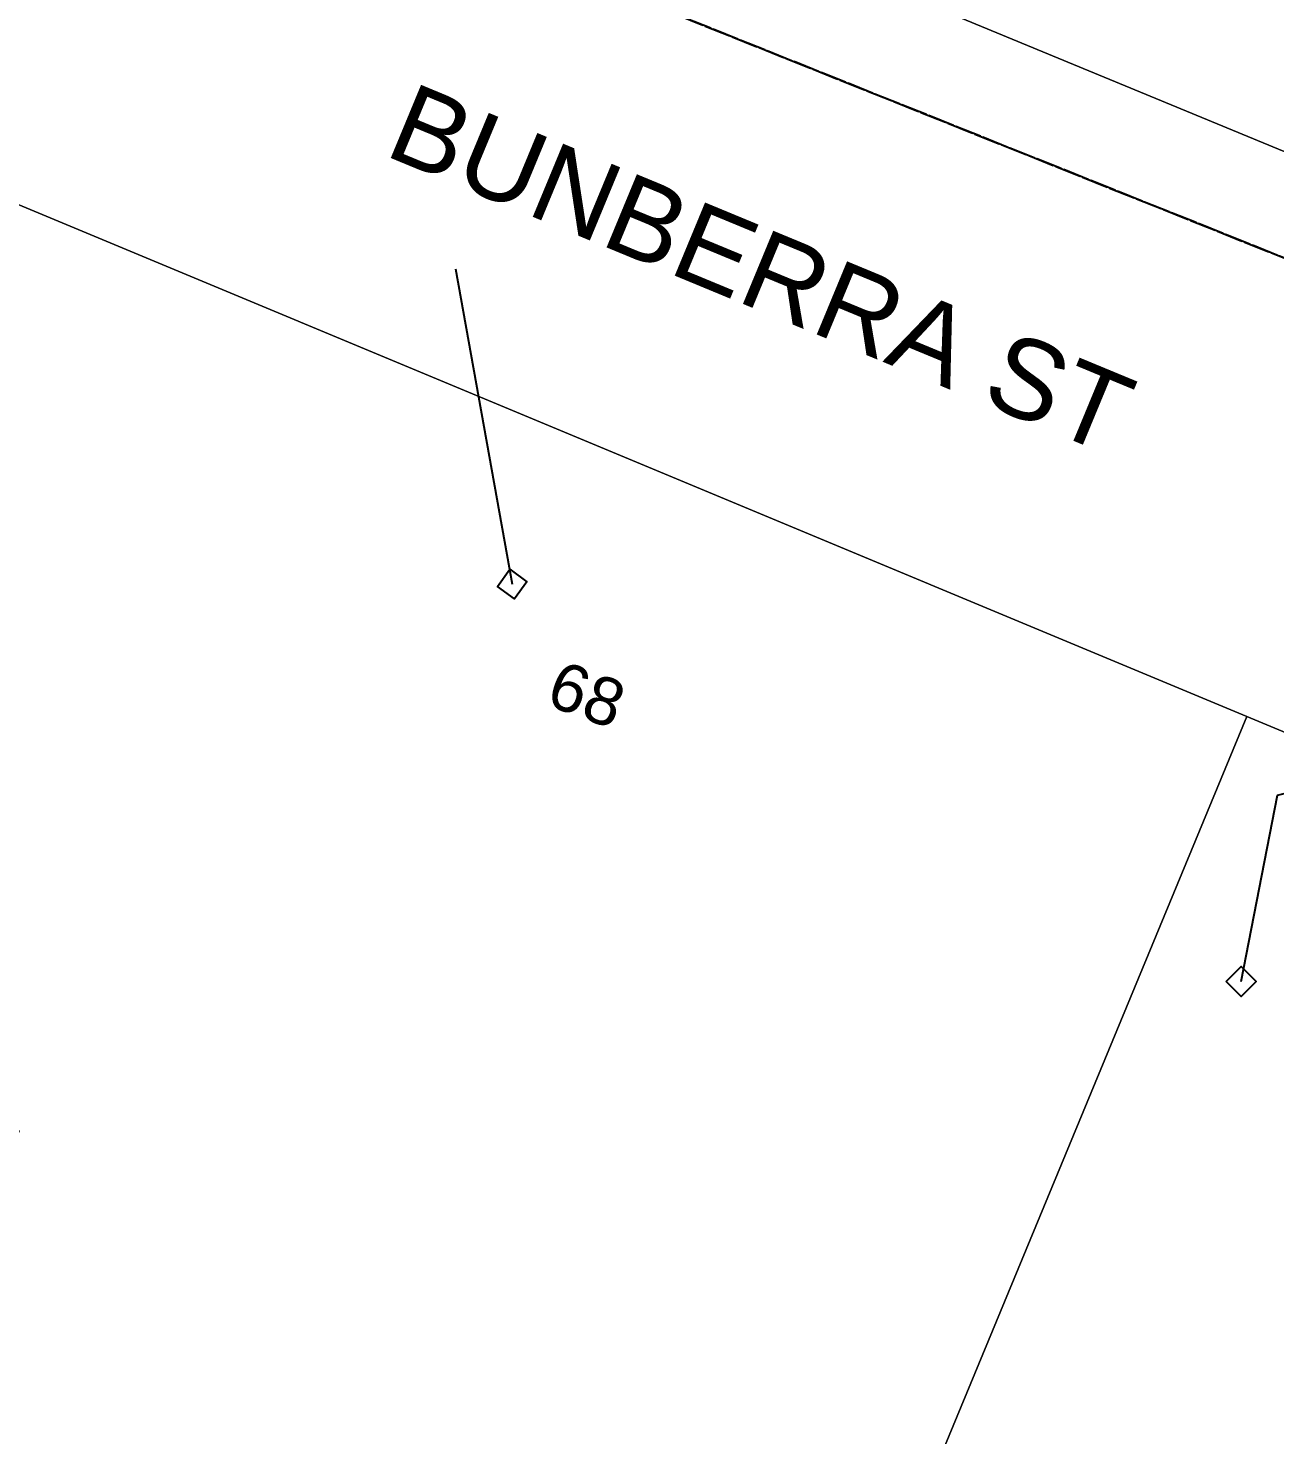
# Model space of a CAD drawing. Header units: metres. Extents: x 280551 to 281020, y 6140654 to 6141128.
# Drawn here: x 280695.5 to 280742.7, y 6140882.5 to 6140935.7 of the extents above; entities that cross this region are included whole.
import ezdxf
from ezdxf.enums import TextEntityAlignment as Align

# ---------------------------------------------------------------- set-up
doc = ezdxf.new("R2010")
doc.units = ezdxf.units.M
doc.linetypes.add('Cable Exist OH', pattern=[1, 1, 0])
doc.layers.get('0').update_dxf_attribs({"color": 6})
doc.layers.add('Cadastre Land Parcels_SP_EXT', color=9, linetype='Continuous', lineweight=5)
doc.layers.add('Cadastre Roads_SP_EXT', color=9, linetype='Continuous', lineweight=5)
for name, color, linetype in [('Mains_HV_MOD', 3, 'Continuous'), ('Mains_LV_MOD', 3, 'Continuous'), ('Mains_SL_MOD', 3, 'Continuous'), ('Notes_HV_MISC', 7, 'Continuous'), ('Notes_LV_MISC', 7, 'Continuous'), ('Notes_SP_MISC', 7, 'Continuous'), ('Services_SP_EXT', 7, 'Continuous'), ('Services_SP_MOD', 3, 'Continuous')]:
    doc.layers.add(name, color=color, linetype=linetype)
doc.styles.get("Standard").update_dxf_attribs({"font": 'arial.ttf'})

# ---------------------------------------------------------------- blocks, each defined once
blk = doc.blocks.new('CCP_EXT')
at = {"flags": 9}
for tag, p in [('OWNED_BY', (0, -1)), ('USAGE', (0, -1.2)), ('LEGEND', (0, -1.4)), ('LIFE_SUPPORT', (0, -1.6)), ('STATE', (0, -1.8)), ('NOTES', (0, -2))]:
    blk.add_attdef(tag, text='', height=0.2, dxfattribs=at).set_placement(p, align=Align.MIDDLE_LEFT)
blk.add_wipeout([(0, 0.566), (0.566, 0), (0, -0.566), (-0.566, 0)])
blk.add_lwpolyline([(-0.566, 0), (0, 0.566), (0.566, 0), (0, -0.566), (-0.566, 0)])
at = {"flags": 1}
blk.add_attdef('Z', (0, 0), '', height=0.2, dxfattribs=at)
at = {"flags": 9}
for tag, p in [('CCP_TYPE', (0, 0)), ('OPERATING_VOLTAGE', (0, -0.6)), ('CONSTRUCTED_VOLTAGE', (0, -0.2)), ('NO_PHASES', (0, -0.4)), ('ORIENTATION', (0, -0.8))]:
    blk.add_attdef(tag, text='', height=0.2, dxfattribs=at).set_placement(p, align=Align.MIDDLE_LEFT)

msp = doc.modelspace()

# ---------------------------------------------------------------- linework, layer by layer
at = {"layer": 'Cadastre Land Parcels_SP_EXT', "linetype": 'Continuous'}
for points in [[(280766.50426, 6140986.79164), (280752.88716, 6140992.42638), (280729.27974, 6140936.76773), (280743.42427, 6140930.92179), (280766.50426, 6140986.79164)], [(280684.88006, 6140771.16977), (280727.09395, 6140874.49995), (280741.65037, 6140909.66658), (280693.74212, 6140929.63019), (280681.32794, 6140899.6804), (280695.15659, 6140893.97623), (280686.72365, 6140873.34261), (280665.01538, 6140855.5541), (280655.64611, 6140829.32753), (280666.76074, 6140824.71851), (280658.586, 6140804.99145), (280649.91315, 6140784.07349), (280653.7308, 6140762.40197), (280648.94476, 6140757.0014), (280649.63791, 6140728.12343), (280650.82094, 6140685.87359), (280697.54095, 6140666.54049), (280684.88006, 6140771.16977)], [(280761.31683, 6140901.47249), (280741.65037, 6140909.66658), (280727.09395, 6140874.49995), (280746.77976, 6140866.35215), (280761.31365, 6140901.46648), (280761.31683, 6140901.47249)]]:
    msp.add_lwpolyline(points, close=True, dxfattribs=at)
at = {"layer": 'Mains_LV_MOD', "linetype": 'Cable Exist OH'}
msp.add_lwpolyline([(280715.00928, 6140938.27534), (280774.44473, 6140914.46764)], dxfattribs=at)

# ---------------------------------------------------------------- texts
at = {"layer": 'Cadastre Land Parcels_SP_EXT'}
msp.add_text('68', height=1.8, rotation=339.851441, dxfattribs=at).set_placement((280715.03074, 6140910.13639))
at = {"layer": 'Cadastre Roads_SP_EXT'}
msp.add_text('BUNBERRA ST', height=3, rotation=337.49292, dxfattribs=at).set_placement((280708.91006, 6140930.95496))
at = {"layer": 'Notes_HV_MISC'}
msp.add_text('BUNBERRA ST', height=3, rotation=337.49292, dxfattribs=at).set_placement((280708.91006, 6140930.95496))
at = {"layer": 'Notes_LV_MISC'}
msp.add_text('BUNBERRA ST', height=3, rotation=337.49292, dxfattribs=at).set_placement((280708.91006, 6140930.95496))
at = {"layer": 'Notes_SP_MISC'}
msp.add_text('BUNBERRA ST', height=3, rotation=337.49292, dxfattribs=at).set_placement((280708.91006, 6140930.95496))

# ---------------------------------------------------------------- next in the draw order: block references
at = {"layer": 'Services_SP_EXT', "rotation": 279.1028320165548}
msp.add_blockref('CCP_EXT', (280713.82365, 6140914.68516), dxfattribs=at)
at = {"layer": 'Services_SP_EXT'}
msp.add_blockref('CCP_EXT', (280741.43112, 6140899.62731), dxfattribs=at)

# ---------------------------------------------------------------- next in the draw order: block references
at = {"layer": 'Services_SP_EXT', "rotation": 279.1028320165548}
msp.add_blockref('CCP_EXT', (280713.82365, 6140914.68516), dxfattribs=at)
at = {"layer": 'Services_SP_EXT'}
msp.add_blockref('CCP_EXT', (280741.43112, 6140899.62731), dxfattribs=at)

# ---------------------------------------------------------------- next in the draw order: linework, layer by layer
at = {"layer": 'Cadastre Roads_SP_EXT', "linetype": 'Continuous'}
msp.add_lwpolyline([(280803.14419, 6140895.0413), (280805.67423, 6140905.19425), (280743.42433, 6140930.92177), (280729.2797, 6140936.7677), (280715.04481, 6140942.65125), (280699.04964, 6140949.26067), (280687.28987, 6140954.12287), (280682.49151, 6140946.08149), (280676.87156, 6140936.66041), (280693.74211, 6140929.63022), (280741.65045, 6140909.66658), (280761.31684, 6140901.47252), (280800.68672, 6140885.1756), (280803.14419, 6140895.0413)], close=True, dxfattribs=at)
at = {"layer": 'Mains_HV_MOD', "linetype": 'Cable Exist OH'}
msp.add_lwpolyline([(280678.29163, 6140952.49332), (280715.0092, 6140938.27526), (280774.44473, 6140914.46764)], dxfattribs=at)
at = {"layer": 'Mains_SL_MOD', "linetype": 'Cable Exist OH'}
msp.add_lwpolyline([(280809.98984, 6140900.43116), (280774.44473, 6140914.46764), (280715.00928, 6140938.27534), (280678.36887, 6140952.45829)], dxfattribs=at)
at = {"layer": 'Services_SP_EXT'}
msp.add_lwpolyline([(280711.68575, 6140926.61909), (280713.82365, 6140914.68519)], dxfattribs=at)
at = {"layer": 'Services_SP_MOD'}
msp.add_lwpolyline([(280741.43111, 6140899.62727), (280742.80874, 6140906.68776), (280774.44473, 6140914.46764)], dxfattribs=at)

doc.saveas('drawing.dxf')
